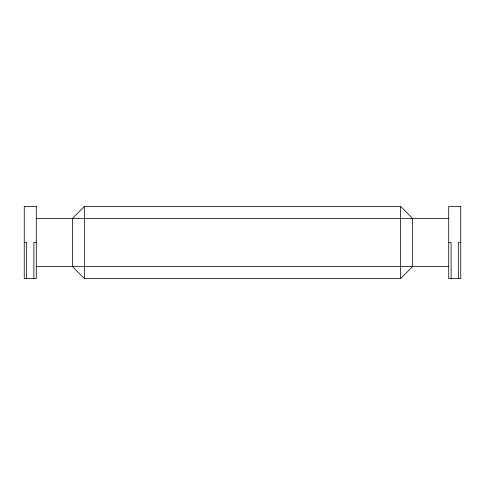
<?xml version="1.0" encoding="UTF-8"?>
<svg xmlns="http://www.w3.org/2000/svg" width="485" height="485" viewBox="0 0 485 485"><rect width="100%" height="100%" fill="white"/><g stroke="black" fill="none" stroke-linecap="round" stroke-linejoin="round"><path stroke-width="0.73" d="M84.457 206.374L72.417 218.42L72.417 266.58L84.457 278.626L400.543 278.626L412.583 266.58L412.583 218.42L400.543 206.374L84.457 206.374L84.457 278.626M36.29 218.42L448.71 218.42M24.25 242.5L26.657 242.5L26.657 278.626M36.29 242.5L33.883 242.5L33.883 278.626M448.71 242.5L451.117 242.5L451.117 278.626M460.75 242.5L458.343 242.5L458.343 278.626M36.29 266.58L448.71 266.58M400.543 206.374L400.543 278.626M36.29 206.374L24.25 206.374L24.25 278.626L36.29 278.626L36.29 206.374M460.75 206.374L448.71 206.374L448.71 278.626L460.75 278.626L460.75 206.374"/></g></svg>
